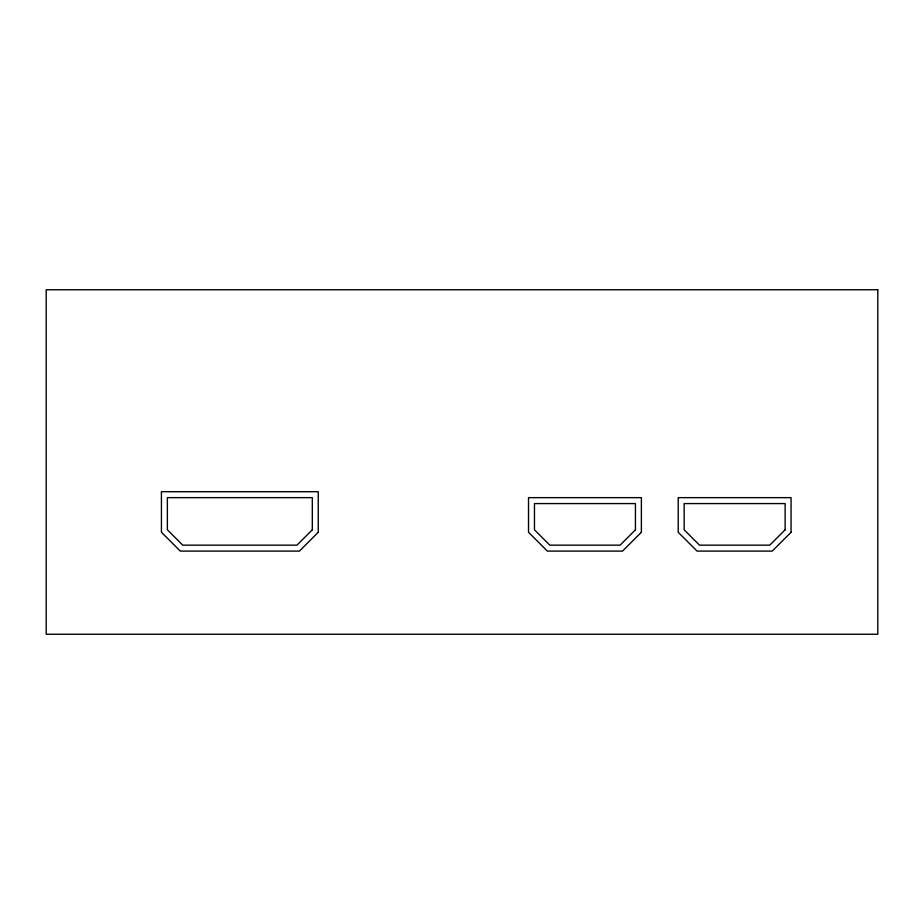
<?xml version="1.0" encoding="UTF-8"?>
<svg xmlns="http://www.w3.org/2000/svg" width="924" height="924" viewBox="0 0 924 924"><rect width="100%" height="100%" fill="white"/><g stroke="black" fill="none" stroke-linecap="round" stroke-linejoin="round"><path stroke-width="1.39" d="M312.312 529.798L296.951 545.16L182.733 545.16L167.371 529.798L167.371 497.643L312.312 497.643L312.312 529.798M318.249 532.259L299.411 551.097L180.272 551.097L161.434 532.259L161.434 491.695L318.249 491.695L318.249 532.259M635.446 529.798L620.085 545.16L549.826 545.16L534.465 529.798L534.465 503.58L635.446 503.58L635.446 529.798M641.383 532.259L622.545 551.097L547.366 551.097L528.528 532.259L528.528 497.643L641.383 497.643L641.383 532.259M785.134 529.798L769.773 545.16L699.514 545.16L684.153 529.798L684.153 503.58L785.134 503.58L785.134 529.798M791.071 532.259L772.233 551.097L697.054 551.097L678.216 532.259L678.216 497.643L791.071 497.643L791.071 532.259M877.8 289.743L46.2 289.743L46.2 634.257L877.8 634.257L877.8 289.743"/></g></svg>
